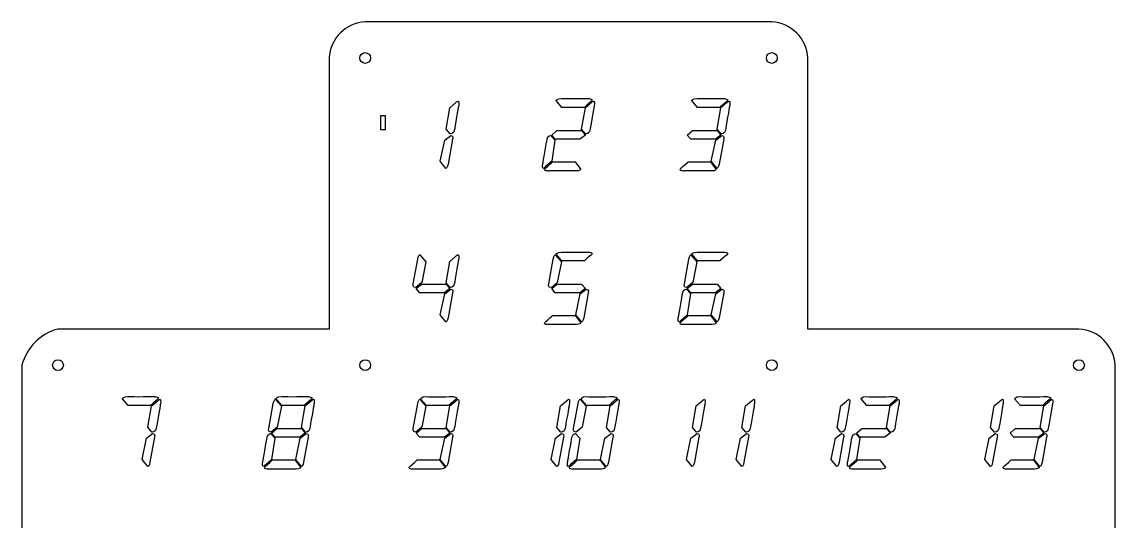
# Model space of a CAD drawing. Header units: millimetres. Extents: x 1990 to 2595, y 1357 to 1962.
# Drawn here: x 1990 to 2595, y 1686 to 1962 of the extents above; entities that cross this region are included whole.
import ezdxf

# ---------------------------------------------------------------- set-up
doc = ezdxf.new("R2010")
doc.units = ezdxf.units.MM

msp = doc.modelspace()

# ---------------------------------------------------------------- linework, layer by layer
at = {"color": 7, "linetype": 'Continuous', "lineweight": 25}
for p, q in [((2404.54, 1962.09), (2179.54, 1962.09)), ((2159.54, 1942.09), (2159.54, 1792.09)), ((2424.54, 1792.09), (2424.54, 1942.09)), ((2288.39, 1914.78), (2285.21, 1918.48)), ((2363.39, 1914.78), (2360.21, 1918.48)), ((2224.33, 1902.65), (2226.36, 1914.51)), ((2226.36, 1914.51), (2229.51, 1917.21)), ((2300.82, 1914.78), (2288.39, 1914.78)), ((2299.33, 1902.65), (2301.36, 1914.51)), ((2301.36, 1914.51), (2304.51, 1917.21)), ((2375.82, 1914.78), (2363.39, 1914.78)), ((2374.33, 1902.65), (2376.36, 1914.51)), ((2376.36, 1914.51), (2379.51, 1917.21)), ((2188.08, 1910.14), (2188.08, 1902.49)), ((2190.78, 1910.14), (2188.08, 1910.14)), ((2190.78, 1902.49), (2190.78, 1910.14)), ((2188.08, 1902.49), (2190.78, 1902.49)), ((2226.51, 1900.03), (2224.33, 1902.65)), ((2282.74, 1899.44), (2285.61, 1901.95)), ((2285.61, 1901.95), (2299.33, 1901.95)), ((2301.51, 1900.03), (2299.33, 1902.65)), ((2299.33, 1901.95), (2301.36, 1899.44)), ((2357.74, 1899.44), (2360.61, 1901.95)), ((2360.61, 1901.95), (2374.33, 1901.95)), ((2376.51, 1900.03), (2374.33, 1902.65)), ((2374.33, 1901.95), (2376.36, 1899.44)), ((2221.07, 1884.9), (2223.52, 1896.64)), ((2223.52, 1896.64), (2226.87, 1899.15)), ((2227.94, 1897.17), (2225.45, 1883.36)), ((2282.27, 1899.16), (2284.53, 1896.69)), ((2284.53, 1896.69), (2282.73, 1884.9)), ((2284.72, 1897.17), (2282.74, 1899.44)), ((2298.38, 1897.17), (2284.72, 1897.17)), ((2301.36, 1899.44), (2298.38, 1897.17)), ((2359.72, 1897.17), (2357.74, 1899.44)), ((2373.38, 1897.17), (2359.72, 1897.17)), ((2371.07, 1884.9), (2373.52, 1896.64)), ((2376.36, 1899.44), (2373.38, 1897.17)), ((2373.52, 1896.64), (2376.87, 1899.15)), ((2377.94, 1897.17), (2375.45, 1883.36)), ((2224.24, 1880.99), (2221.07, 1884.9)), ((2282.73, 1884.9), (2279.34, 1881.97)), ((2283.27, 1884.62), (2295.66, 1884.62)), ((2295.66, 1884.62), (2298.83, 1880.46)), ((2358.27, 1884.62), (2370.66, 1884.62)), ((2370.66, 1884.62), (2373.83, 1880.46)), ((2374.24, 1880.99), (2371.07, 1884.9)), ((2209.73, 1833.17), (2213.14, 1829.33)), ((2284.73, 1833.17), (2288.14, 1829.33)), ((2288.39, 1829.78), (2285.21, 1833.48)), ((2359.73, 1833.17), (2363.14, 1829.33)), ((2363.39, 1829.78), (2360.21, 1833.48)), ((2206.15, 1817), (2208.64, 1830.82)), ((2213.14, 1829.33), (2210.84, 1817.77)), ((2224.33, 1817.65), (2226.36, 1829.51)), ((2226.36, 1829.51), (2229.51, 1832.21)), ((2281.15, 1817), (2283.64, 1830.82)), ((2288.14, 1829.33), (2285.84, 1817.77)), ((2300.82, 1829.78), (2288.39, 1829.78)), ((2356.15, 1817), (2358.64, 1830.82)), ((2363.14, 1829.33), (2360.84, 1817.77)), ((2375.82, 1829.78), (2363.39, 1829.78)), ((2210.84, 1817.77), (2207.57, 1815.03)), ((2207.74, 1814.44), (2210.61, 1816.95)), ((2210.61, 1816.95), (2224.33, 1816.95)), ((2226.51, 1815.03), (2224.33, 1817.65)), ((2224.33, 1816.95), (2226.36, 1814.44)), ((2285.84, 1817.77), (2282.57, 1815.03)), ((2282.74, 1814.44), (2285.61, 1816.95)), ((2285.61, 1816.95), (2299.33, 1816.95)), ((2299.33, 1816.95), (2301.36, 1814.44)), ((2360.84, 1817.77), (2357.57, 1815.03)), ((2357.74, 1814.44), (2360.61, 1816.95)), ((2360.61, 1816.95), (2374.33, 1816.95)), ((2374.33, 1816.95), (2376.36, 1814.44)), ((2209.72, 1812.17), (2207.74, 1814.44)), ((2223.38, 1812.17), (2209.72, 1812.17)), ((2221.07, 1799.9), (2223.52, 1811.64)), ((2226.36, 1814.44), (2223.38, 1812.17)), ((2223.52, 1811.64), (2226.87, 1814.15)), ((2227.94, 1812.17), (2225.45, 1798.36)), ((2284.72, 1812.17), (2282.74, 1814.44)), ((2298.38, 1812.17), (2284.72, 1812.17)), ((2296.07, 1799.9), (2298.52, 1811.64)), ((2301.36, 1814.44), (2298.38, 1812.17)), ((2298.52, 1811.64), (2301.87, 1814.15)), ((2302.94, 1812.17), (2300.45, 1798.36)), ((2357.27, 1814.16), (2359.53, 1811.69)), ((2359.53, 1811.69), (2357.73, 1799.9)), ((2359.72, 1812.17), (2357.74, 1814.44)), ((2373.38, 1812.17), (2359.72, 1812.17)), ((2371.07, 1799.9), (2373.52, 1811.64)), ((2376.36, 1814.44), (2373.38, 1812.17)), ((2373.52, 1811.64), (2376.87, 1814.15)), ((2377.94, 1812.17), (2375.45, 1798.36)), ((2224.24, 1795.99), (2221.07, 1799.9)), ((2283.27, 1799.62), (2295.66, 1799.62)), ((2295.66, 1799.62), (2298.83, 1795.46)), ((2299.24, 1795.99), (2296.07, 1799.9)), ((2357.73, 1799.9), (2354.34, 1796.97)), ((2358.27, 1799.62), (2370.66, 1799.62)), ((2370.66, 1799.62), (2373.83, 1795.46)), ((2374.24, 1795.99), (2371.07, 1799.9)), ((2159.54, 1792.09), (2009.54, 1792.09)), ((2574.54, 1792.09), (2424.54, 1792.09)), ((1989.54, 1772.09), (1989.54, 1547.09)), ((2594.54, 1547.09), (2594.54, 1772.09)), ((2048.39, 1749.8), (2045.21, 1753.49)), ((2060.82, 1749.8), (2048.39, 1749.8)), ((2059.33, 1737.67), (2061.36, 1749.53)), ((2061.36, 1749.53), (2064.51, 1752.23)), ((2126.15, 1737.02), (2128.64, 1750.83)), ((2129.73, 1753.19), (2133.14, 1749.35)), ((2133.39, 1749.8), (2130.21, 1753.49)), ((2133.14, 1749.35), (2130.84, 1737.79)), ((2145.82, 1749.8), (2133.39, 1749.8)), ((2144.33, 1737.67), (2146.36, 1749.53)), ((2146.36, 1749.53), (2149.51, 1752.23)), ((2206.15, 1737.01), (2208.64, 1750.82)), ((2209.73, 1753.18), (2213.14, 1749.33)), ((2213.39, 1749.79), (2210.21, 1753.48)), ((2213.14, 1749.33), (2210.84, 1737.77)), ((2225.82, 1749.79), (2213.39, 1749.79)), ((2224.33, 1737.65), (2226.36, 1749.51)), ((2226.36, 1749.51), (2229.51, 1752.22)), ((2285.63, 1737.65), (2287.66, 1749.51)), ((2287.66, 1749.51), (2290.81, 1752.22)), ((2294.85, 1737.01), (2297.34, 1750.82)), ((2298.43, 1753.18), (2301.84, 1749.33)), ((2302.09, 1749.79), (2298.91, 1753.48)), ((2301.84, 1749.33), (2299.54, 1737.77)), ((2314.52, 1749.79), (2302.09, 1749.79)), ((2313.03, 1737.65), (2315.06, 1749.51)), ((2315.06, 1749.51), (2318.22, 1752.22)), ((2360.63, 1737.65), (2362.66, 1749.51)), ((2362.66, 1749.51), (2365.81, 1752.22)), ((2388.03, 1737.65), (2390.06, 1749.51)), ((2390.06, 1749.51), (2393.22, 1752.22)), ((2440.63, 1737.65), (2442.66, 1749.51)), ((2442.66, 1749.51), (2445.81, 1752.22)), ((2457.09, 1749.79), (2453.91, 1753.48)), ((2469.52, 1749.79), (2457.09, 1749.79)), ((2468.03, 1737.65), (2470.06, 1749.51)), ((2470.06, 1749.51), (2473.22, 1752.22)), ((2525.63, 1737.65), (2527.66, 1749.51)), ((2527.66, 1749.51), (2530.81, 1752.22)), ((2542.09, 1749.79), (2538.91, 1753.48)), ((2554.52, 1749.79), (2542.09, 1749.79)), ((2553.03, 1737.65), (2555.06, 1749.51)), ((2555.06, 1749.51), (2558.22, 1752.22)), ((2061.51, 1735.04), (2059.33, 1737.67)), ((2130.84, 1737.79), (2127.57, 1735.04)), ((2127.74, 1734.46), (2130.61, 1736.97)), ((2130.61, 1736.97), (2144.33, 1736.97)), ((2146.51, 1735.04), (2144.33, 1737.67)), ((2144.33, 1736.97), (2146.36, 1734.46)), ((2210.84, 1737.77), (2207.57, 1735.03)), ((2207.74, 1734.45), (2210.61, 1736.96)), ((2210.61, 1736.96), (2224.33, 1736.96)), ((2226.51, 1735.03), (2224.33, 1737.65)), ((2224.33, 1736.96), (2226.36, 1734.45)), ((2287.81, 1735.03), (2285.63, 1737.65)), ((2299.54, 1737.77), (2296.27, 1735.03)), ((2315.21, 1735.03), (2313.03, 1737.65)), ((2362.81, 1735.03), (2360.63, 1737.65)), ((2390.21, 1735.03), (2388.03, 1737.65)), ((2442.81, 1735.03), (2440.63, 1737.65)), ((2451.44, 1734.45), (2454.31, 1736.96)), ((2454.31, 1736.96), (2468.03, 1736.96)), ((2470.21, 1735.03), (2468.03, 1737.65)), ((2468.03, 1736.96), (2470.06, 1734.45)), ((2527.81, 1735.03), (2525.63, 1737.65)), ((2536.44, 1734.45), (2539.31, 1736.96)), ((2539.31, 1736.96), (2553.03, 1736.96)), ((2555.21, 1735.03), (2553.03, 1737.65)), ((2553.03, 1736.96), (2555.06, 1734.45)), ((2056.07, 1719.92), (2058.52, 1731.66)), ((2058.52, 1731.66), (2061.87, 1734.17)), ((2062.94, 1732.19), (2060.45, 1718.38)), ((2127.27, 1734.18), (2129.53, 1731.71)), ((2129.53, 1731.71), (2127.73, 1719.92)), ((2129.72, 1732.19), (2127.74, 1734.46)), ((2143.38, 1732.19), (2129.72, 1732.19)), ((2141.07, 1719.92), (2143.52, 1731.66)), ((2146.36, 1734.46), (2143.38, 1732.19)), ((2143.52, 1731.66), (2146.87, 1734.17)), ((2147.94, 1732.19), (2145.45, 1718.38)), ((2209.72, 1732.18), (2207.74, 1734.45)), ((2223.38, 1732.18), (2209.72, 1732.18)), ((2221.07, 1719.91), (2223.52, 1731.65)), ((2226.36, 1734.45), (2223.38, 1732.18)), ((2223.52, 1731.65), (2226.87, 1734.16)), ((2227.94, 1732.18), (2225.45, 1718.37)), ((2282.37, 1719.91), (2284.82, 1731.65)), ((2284.82, 1731.65), (2288.17, 1734.16)), ((2289.24, 1732.18), (2286.75, 1718.37)), ((2295.97, 1734.16), (2298.23, 1731.7)), ((2298.23, 1731.7), (2296.43, 1719.91)), ((2309.77, 1719.91), (2312.22, 1731.65)), ((2312.22, 1731.65), (2315.57, 1734.16)), ((2316.64, 1732.18), (2314.15, 1718.37)), ((2357.37, 1719.91), (2359.82, 1731.65)), ((2359.82, 1731.65), (2363.17, 1734.16)), ((2364.24, 1732.18), (2361.75, 1718.37)), ((2384.77, 1719.91), (2387.22, 1731.65)), ((2387.22, 1731.65), (2390.57, 1734.16)), ((2391.64, 1732.18), (2389.15, 1718.37)), ((2437.37, 1719.91), (2439.82, 1731.65)), ((2439.82, 1731.65), (2443.17, 1734.16)), ((2444.24, 1732.18), (2441.75, 1718.37)), ((2450.97, 1734.16), (2453.23, 1731.7)), ((2453.23, 1731.7), (2451.43, 1719.91)), ((2453.42, 1732.18), (2451.44, 1734.45)), ((2467.08, 1732.18), (2453.42, 1732.18)), ((2470.06, 1734.45), (2467.08, 1732.18)), ((2522.37, 1719.91), (2524.82, 1731.65)), ((2524.82, 1731.65), (2528.17, 1734.16)), ((2529.24, 1732.18), (2526.75, 1718.37)), ((2538.42, 1732.18), (2536.44, 1734.45)), ((2552.08, 1732.18), (2538.42, 1732.18)), ((2549.77, 1719.91), (2552.22, 1731.65)), ((2555.06, 1734.45), (2552.08, 1732.18)), ((2552.22, 1731.65), (2555.57, 1734.16)), ((2556.64, 1732.18), (2554.15, 1718.37)), ((2059.24, 1716.01), (2056.07, 1719.92)), ((2127.73, 1719.92), (2124.34, 1716.99)), ((2128.27, 1719.64), (2140.66, 1719.64)), ((2140.66, 1719.64), (2143.83, 1715.48)), ((2144.24, 1716.01), (2141.07, 1719.92)), ((2208.27, 1719.62), (2220.66, 1719.62)), ((2220.66, 1719.62), (2223.83, 1715.47)), ((2224.24, 1716), (2221.07, 1719.91)), ((2285.54, 1716), (2282.37, 1719.91)), ((2296.43, 1719.91), (2293.04, 1716.97)), ((2296.98, 1719.62), (2309.36, 1719.62)), ((2309.36, 1719.62), (2312.53, 1715.47)), ((2312.94, 1716), (2309.77, 1719.91)), ((2360.54, 1716), (2357.37, 1719.91)), ((2387.94, 1716), (2384.77, 1719.91)), ((2440.54, 1716), (2437.37, 1719.91)), ((2451.43, 1719.91), (2448.04, 1716.97)), ((2451.98, 1719.62), (2464.36, 1719.62)), ((2464.36, 1719.62), (2467.53, 1715.47)), ((2525.54, 1716), (2522.37, 1719.91)), ((2536.98, 1719.62), (2549.36, 1719.62)), ((2549.36, 1719.62), (2552.53, 1715.47)), ((2552.94, 1716), (2549.77, 1719.91))]:
    msp.add_line(p, q, dxfattribs=at)
for centre in [(2179.54, 1942.09), (2404.54, 1942.09), (2009.54, 1772.09), (2179.54, 1772.09), (2404.54, 1772.09), (2574.54, 1772.09)]:
    msp.add_circle(centre, 3, dxfattribs=at)
for centre, radius, start, end in [((2180.74, 1940.9), 21.23, 93.21834, 176.78166), ((2403.26, 1940.8), 21.33, 3.46002, 86.53999), ((2016.9, 1764.73), 28.33, 105.05256, 164.94744), ((2573.3, 1770.84), 21.28, 3.35714, 86.64286)]:
    msp.add_arc(centre, radius, start, end, dxfattribs=at)
for points in [[(2229.51, 1917.21), (2229.51, 1917.21), (2230.76, 1918.27), (2230.93, 1918.24)], [(2230.93, 1918.24), (2231.21, 1918.18), (2231.32, 1917.76), (2231.35, 1917.43)], [(2285.21, 1918.48), (2285.21, 1918.48), (2285.59, 1919.69), (2288.25, 1919.64)], [(2288.25, 1919.64), (2290.91, 1919.59), (2303.08, 1919.64), (2303.08, 1919.64)], [(2304.8, 1918.17), (2303.21, 1916.97), (2300.82, 1914.78), (2300.82, 1914.78)], [(2303.08, 1919.64), (2303.08, 1919.64), (2306.4, 1919.38), (2304.8, 1918.17)], [(2304.51, 1917.21), (2304.51, 1917.21), (2305.76, 1918.27), (2305.93, 1918.24)], [(2305.93, 1918.24), (2306.21, 1918.18), (2306.32, 1917.76), (2306.35, 1917.43)], [(2360.21, 1918.48), (2360.21, 1918.48), (2360.59, 1919.69), (2363.25, 1919.64)], [(2363.25, 1919.64), (2365.91, 1919.59), (2378.08, 1919.64), (2378.08, 1919.64)], [(2379.8, 1918.17), (2378.21, 1916.97), (2375.82, 1914.78), (2375.82, 1914.78)], [(2378.08, 1919.64), (2378.08, 1919.64), (2381.4, 1919.38), (2379.8, 1918.17)], [(2379.51, 1917.21), (2379.51, 1917.21), (2380.76, 1918.27), (2380.93, 1918.24)], [(2380.93, 1918.24), (2381.21, 1918.18), (2381.32, 1917.76), (2381.35, 1917.43)], [(2231.12, 1915.11), (2231.12, 1915.11), (2229.2, 1903.97), (2228.86, 1901.95)], [(2231.35, 1917.43), (2231.45, 1916.35), (2231.12, 1915.11), (2231.12, 1915.11)], [(2306.12, 1915.11), (2306.12, 1915.11), (2304.2, 1903.97), (2303.86, 1901.95)], [(2306.35, 1917.43), (2306.45, 1916.35), (2306.12, 1915.11), (2306.12, 1915.11)], [(2381.12, 1915.11), (2381.12, 1915.11), (2379.2, 1903.97), (2378.86, 1901.95)], [(2381.35, 1917.43), (2381.45, 1916.35), (2381.12, 1915.11), (2381.12, 1915.11)], [(2228.86, 1901.95), (2228.52, 1899.93), (2226.51, 1900.03), (2226.51, 1900.03)], [(2303.86, 1901.95), (2303.52, 1899.93), (2301.51, 1900.03), (2301.51, 1900.03)], [(2378.86, 1901.95), (2378.52, 1899.93), (2376.51, 1900.03), (2376.51, 1900.03)], [(2226.87, 1899.15), (2228.65, 1899.15), (2227.94, 1897.17), (2227.94, 1897.17)], [(2277.97, 1884.07), (2277.97, 1884.07), (2279.89, 1895.2), (2280.23, 1897.22)], [(2280.23, 1897.22), (2280.56, 1899.25), (2282.27, 1899.16), (2282.27, 1899.16)], [(2376.87, 1899.15), (2378.65, 1899.15), (2377.94, 1897.17), (2377.94, 1897.17)], [(2225.45, 1883.36), (2225.17, 1881.33), (2224.24, 1880.99), (2224.24, 1880.99)], [(2277.74, 1881.75), (2277.63, 1882.83), (2277.97, 1884.07), (2277.97, 1884.07)], [(2278.16, 1880.94), (2277.88, 1881), (2277.77, 1881.42), (2277.74, 1881.75)], [(2279.34, 1881.97), (2279.34, 1881.97), (2278.33, 1880.9), (2278.16, 1880.94)], [(2279.59, 1881.31), (2280.5, 1882.04), (2283.27, 1884.62), (2283.27, 1884.62)], [(2354.59, 1881.31), (2355.5, 1882.04), (2358.27, 1884.62), (2358.27, 1884.62)], [(2375.45, 1883.36), (2375.17, 1881.33), (2374.24, 1880.99), (2374.24, 1880.99)], [(2281.49, 1879.55), (2281.49, 1879.55), (2277.04, 1879.25), (2279.59, 1881.31)], [(2356.49, 1879.55), (2356.49, 1879.55), (2352.04, 1879.25), (2354.59, 1881.31)], [(2208.64, 1830.82), (2208.92, 1832.84), (2209.73, 1833.17), (2209.73, 1833.17)], [(2229.51, 1832.21), (2229.51, 1832.21), (2230.76, 1833.27), (2230.93, 1833.24)], [(2230.93, 1833.24), (2231.21, 1833.18), (2231.32, 1832.76), (2231.35, 1832.43)], [(2283.64, 1830.82), (2283.92, 1832.84), (2284.73, 1833.17), (2284.73, 1833.17)], [(2285.21, 1833.48), (2285.21, 1833.48), (2285.59, 1834.69), (2288.25, 1834.64)], [(2288.25, 1834.64), (2290.91, 1834.59), (2303.08, 1834.64), (2303.08, 1834.64)], [(2304.8, 1833.17), (2303.21, 1831.97), (2300.82, 1829.78), (2300.82, 1829.78)], [(2303.08, 1834.64), (2303.08, 1834.64), (2306.4, 1834.38), (2304.8, 1833.17)], [(2358.64, 1830.82), (2358.92, 1832.84), (2359.73, 1833.17), (2359.73, 1833.17)], [(2360.21, 1833.48), (2360.21, 1833.48), (2360.59, 1834.69), (2363.25, 1834.64)], [(2363.25, 1834.64), (2365.91, 1834.59), (2378.08, 1834.64), (2378.08, 1834.64)], [(2379.8, 1833.17), (2378.21, 1831.97), (2375.82, 1829.78), (2375.82, 1829.78)], [(2378.08, 1834.64), (2378.08, 1834.64), (2381.4, 1834.38), (2379.8, 1833.17)], [(2231.12, 1830.11), (2231.12, 1830.11), (2229.2, 1818.97), (2228.86, 1816.95)], [(2231.35, 1832.43), (2231.45, 1831.35), (2231.12, 1830.11), (2231.12, 1830.11)], [(2207.57, 1815.03), (2205.39, 1815.03), (2206.15, 1817), (2206.15, 1817)], [(2228.86, 1816.95), (2228.52, 1814.93), (2226.51, 1815.03), (2226.51, 1815.03)], [(2282.57, 1815.03), (2280.39, 1815.03), (2281.15, 1817), (2281.15, 1817)], [(2357.57, 1815.03), (2355.39, 1815.03), (2356.15, 1817), (2356.15, 1817)], [(2226.87, 1814.15), (2228.65, 1814.15), (2227.94, 1812.17), (2227.94, 1812.17)], [(2301.87, 1814.15), (2303.65, 1814.15), (2302.94, 1812.17), (2302.94, 1812.17)], [(2352.97, 1799.07), (2352.97, 1799.07), (2354.89, 1810.2), (2355.23, 1812.22)], [(2355.23, 1812.22), (2355.56, 1814.25), (2357.27, 1814.16), (2357.27, 1814.16)], [(2376.87, 1814.15), (2378.65, 1814.15), (2377.94, 1812.17), (2377.94, 1812.17)], [(2225.45, 1798.36), (2225.17, 1796.33), (2224.24, 1795.99), (2224.24, 1795.99)], [(2279.59, 1796.31), (2280.5, 1797.04), (2283.27, 1799.62), (2283.27, 1799.62)], [(2300.45, 1798.36), (2300.17, 1796.33), (2299.24, 1795.99), (2299.24, 1795.99)], [(2352.74, 1796.75), (2352.63, 1797.83), (2352.97, 1799.07), (2352.97, 1799.07)], [(2354.34, 1796.97), (2354.34, 1796.97), (2353.33, 1795.9), (2353.16, 1795.94)], [(2354.59, 1796.31), (2355.5, 1797.04), (2358.27, 1799.62), (2358.27, 1799.62)], [(2375.45, 1798.36), (2375.17, 1796.33), (2374.24, 1795.99), (2374.24, 1795.99)], [(2281.49, 1794.55), (2281.49, 1794.55), (2277.04, 1794.25), (2279.59, 1796.31)], [(2356.49, 1794.55), (2356.49, 1794.55), (2352.04, 1794.25), (2354.59, 1796.31)], [(2353.16, 1795.94), (2352.88, 1796), (2352.77, 1796.42), (2352.74, 1796.75)], [(2045.21, 1753.49), (2045.21, 1753.49), (2045.59, 1754.71), (2048.25, 1754.66)], [(2048.25, 1754.66), (2050.91, 1754.61), (2063.08, 1754.66), (2063.08, 1754.66)], [(2063.08, 1754.66), (2063.08, 1754.66), (2066.4, 1754.4), (2064.8, 1753.19)], [(2130.21, 1753.49), (2130.21, 1753.49), (2130.59, 1754.71), (2133.25, 1754.66)], [(2133.25, 1754.66), (2135.91, 1754.61), (2148.08, 1754.66), (2148.08, 1754.66)], [(2148.08, 1754.66), (2148.08, 1754.66), (2151.4, 1754.4), (2149.8, 1753.19)], [(2210.21, 1753.48), (2210.21, 1753.48), (2210.59, 1754.69), (2213.25, 1754.65)], [(2213.25, 1754.65), (2215.91, 1754.6), (2228.08, 1754.65), (2228.08, 1754.65)], [(2228.08, 1754.65), (2228.08, 1754.65), (2231.4, 1754.38), (2229.8, 1753.18)], [(2298.91, 1753.48), (2298.91, 1753.48), (2299.29, 1754.69), (2301.95, 1754.65)], [(2301.95, 1754.65), (2304.61, 1754.6), (2316.78, 1754.65), (2316.78, 1754.65)], [(2316.78, 1754.65), (2316.78, 1754.65), (2320.1, 1754.38), (2318.5, 1753.18)], [(2453.91, 1753.48), (2453.91, 1753.48), (2454.29, 1754.69), (2456.95, 1754.65)], [(2456.95, 1754.65), (2459.61, 1754.6), (2471.78, 1754.65), (2471.78, 1754.65)], [(2471.78, 1754.65), (2471.78, 1754.65), (2475.1, 1754.38), (2473.5, 1753.18)], [(2538.91, 1753.48), (2538.91, 1753.48), (2539.29, 1754.69), (2541.95, 1754.65)], [(2541.95, 1754.65), (2544.61, 1754.6), (2556.78, 1754.65), (2556.78, 1754.65)], [(2556.78, 1754.65), (2556.78, 1754.65), (2560.1, 1754.38), (2558.5, 1753.18)], [(2064.8, 1753.19), (2063.21, 1751.99), (2060.82, 1749.8), (2060.82, 1749.8)], [(2066.12, 1750.13), (2066.12, 1750.13), (2064.2, 1738.99), (2063.86, 1736.97)], [(2064.51, 1752.23), (2064.51, 1752.23), (2065.76, 1753.29), (2065.93, 1753.26)], [(2065.93, 1753.26), (2066.21, 1753.2), (2066.32, 1752.78), (2066.35, 1752.45)], [(2066.35, 1752.45), (2066.45, 1751.37), (2066.12, 1750.13), (2066.12, 1750.13)], [(2128.64, 1750.83), (2128.92, 1752.86), (2129.73, 1753.19), (2129.73, 1753.19)], [(2149.8, 1753.19), (2148.21, 1751.99), (2145.82, 1749.8), (2145.82, 1749.8)], [(2151.12, 1750.13), (2151.12, 1750.13), (2149.2, 1738.99), (2148.86, 1736.97)], [(2149.51, 1752.23), (2149.51, 1752.23), (2150.76, 1753.29), (2150.93, 1753.26)], [(2150.93, 1753.26), (2151.21, 1753.2), (2151.32, 1752.78), (2151.35, 1752.45)], [(2151.35, 1752.45), (2151.45, 1751.37), (2151.12, 1750.13), (2151.12, 1750.13)], [(2208.64, 1750.82), (2208.92, 1752.85), (2209.73, 1753.18), (2209.73, 1753.18)], [(2229.8, 1753.18), (2228.21, 1751.97), (2225.82, 1749.79), (2225.82, 1749.79)], [(2231.12, 1750.11), (2231.12, 1750.11), (2229.2, 1738.98), (2228.86, 1736.96)], [(2229.51, 1752.22), (2229.51, 1752.22), (2230.76, 1753.28), (2230.93, 1753.24)], [(2230.93, 1753.24), (2231.21, 1753.18), (2231.32, 1752.76), (2231.35, 1752.44)], [(2231.35, 1752.44), (2231.45, 1751.35), (2231.12, 1750.11), (2231.12, 1750.11)], [(2292.42, 1750.11), (2292.42, 1750.11), (2290.5, 1738.98), (2290.16, 1736.96)], [(2290.81, 1752.22), (2290.81, 1752.22), (2292.06, 1753.28), (2292.23, 1753.24)], [(2292.23, 1753.24), (2292.51, 1753.18), (2292.62, 1752.76), (2292.65, 1752.44)], [(2292.65, 1752.44), (2292.75, 1751.35), (2292.42, 1750.11), (2292.42, 1750.11)], [(2297.34, 1750.82), (2297.62, 1752.85), (2298.43, 1753.18), (2298.43, 1753.18)], [(2318.5, 1753.18), (2316.91, 1751.97), (2314.52, 1749.79), (2314.52, 1749.79)], [(2319.82, 1750.11), (2319.82, 1750.11), (2317.9, 1738.98), (2317.56, 1736.96)], [(2318.22, 1752.22), (2318.22, 1752.22), (2319.46, 1753.28), (2319.63, 1753.24)], [(2319.63, 1753.24), (2319.91, 1753.18), (2320.02, 1752.76), (2320.05, 1752.44)], [(2320.05, 1752.44), (2320.15, 1751.35), (2319.82, 1750.11), (2319.82, 1750.11)], [(2367.42, 1750.11), (2367.42, 1750.11), (2365.5, 1738.98), (2365.16, 1736.96)], [(2365.81, 1752.22), (2365.81, 1752.22), (2367.06, 1753.28), (2367.23, 1753.24)], [(2367.23, 1753.24), (2367.51, 1753.18), (2367.62, 1752.76), (2367.65, 1752.44)], [(2367.65, 1752.44), (2367.75, 1751.35), (2367.42, 1750.11), (2367.42, 1750.11)], [(2394.82, 1750.11), (2394.82, 1750.11), (2392.9, 1738.98), (2392.56, 1736.96)], [(2393.22, 1752.22), (2393.22, 1752.22), (2394.46, 1753.28), (2394.63, 1753.24)], [(2394.63, 1753.24), (2394.91, 1753.18), (2395.02, 1752.76), (2395.05, 1752.44)], [(2395.05, 1752.44), (2395.15, 1751.35), (2394.82, 1750.11), (2394.82, 1750.11)], [(2447.42, 1750.11), (2447.42, 1750.11), (2445.5, 1738.98), (2445.16, 1736.96)], [(2445.81, 1752.22), (2445.81, 1752.22), (2447.06, 1753.28), (2447.23, 1753.24)], [(2447.23, 1753.24), (2447.51, 1753.18), (2447.62, 1752.76), (2447.65, 1752.44)], [(2447.65, 1752.44), (2447.75, 1751.35), (2447.42, 1750.11), (2447.42, 1750.11)], [(2473.5, 1753.18), (2471.91, 1751.97), (2469.52, 1749.79), (2469.52, 1749.79)], [(2474.82, 1750.11), (2474.82, 1750.11), (2472.9, 1738.98), (2472.56, 1736.96)], [(2473.22, 1752.22), (2473.22, 1752.22), (2474.46, 1753.28), (2474.63, 1753.24)], [(2474.63, 1753.24), (2474.91, 1753.18), (2475.02, 1752.76), (2475.05, 1752.44)], [(2475.05, 1752.44), (2475.15, 1751.35), (2474.82, 1750.11), (2474.82, 1750.11)], [(2532.42, 1750.11), (2532.42, 1750.11), (2530.5, 1738.98), (2530.16, 1736.96)], [(2530.81, 1752.22), (2530.81, 1752.22), (2532.06, 1753.28), (2532.23, 1753.24)], [(2532.23, 1753.24), (2532.51, 1753.18), (2532.62, 1752.76), (2532.65, 1752.44)], [(2532.65, 1752.44), (2532.75, 1751.35), (2532.42, 1750.11), (2532.42, 1750.11)], [(2558.5, 1753.18), (2556.91, 1751.97), (2554.52, 1749.79), (2554.52, 1749.79)], [(2559.82, 1750.11), (2559.82, 1750.11), (2557.9, 1738.98), (2557.56, 1736.96)], [(2558.22, 1752.22), (2558.22, 1752.22), (2559.46, 1753.28), (2559.63, 1753.24)], [(2559.63, 1753.24), (2559.91, 1753.18), (2560.02, 1752.76), (2560.05, 1752.44)], [(2560.05, 1752.44), (2560.15, 1751.35), (2559.82, 1750.11), (2559.82, 1750.11)], [(2063.86, 1736.97), (2063.52, 1734.95), (2061.51, 1735.04), (2061.51, 1735.04)], [(2127.57, 1735.04), (2125.39, 1735.04), (2126.15, 1737.02), (2126.15, 1737.02)], [(2148.86, 1736.97), (2148.52, 1734.95), (2146.51, 1735.04), (2146.51, 1735.04)], [(2207.57, 1735.03), (2205.39, 1735.03), (2206.15, 1737.01), (2206.15, 1737.01)], [(2228.86, 1736.96), (2228.52, 1734.93), (2226.51, 1735.03), (2226.51, 1735.03)], [(2290.16, 1736.96), (2289.82, 1734.93), (2287.81, 1735.03), (2287.81, 1735.03)], [(2296.27, 1735.03), (2294.09, 1735.03), (2294.85, 1737.01), (2294.85, 1737.01)], [(2317.56, 1736.96), (2317.23, 1734.93), (2315.21, 1735.03), (2315.21, 1735.03)], [(2365.16, 1736.96), (2364.82, 1734.93), (2362.81, 1735.03), (2362.81, 1735.03)], [(2392.56, 1736.96), (2392.23, 1734.93), (2390.21, 1735.03), (2390.21, 1735.03)], [(2445.16, 1736.96), (2444.82, 1734.93), (2442.81, 1735.03), (2442.81, 1735.03)], [(2472.56, 1736.96), (2472.23, 1734.93), (2470.21, 1735.03), (2470.21, 1735.03)], [(2530.16, 1736.96), (2529.82, 1734.93), (2527.81, 1735.03), (2527.81, 1735.03)], [(2557.56, 1736.96), (2557.23, 1734.93), (2555.21, 1735.03), (2555.21, 1735.03)], [(2061.87, 1734.17), (2063.65, 1734.17), (2062.94, 1732.19), (2062.94, 1732.19)], [(2122.97, 1719.09), (2122.97, 1719.09), (2124.89, 1730.22), (2125.23, 1732.24)], [(2125.23, 1732.24), (2125.56, 1734.27), (2127.27, 1734.18), (2127.27, 1734.18)], [(2146.87, 1734.17), (2148.65, 1734.17), (2147.94, 1732.19), (2147.94, 1732.19)], [(2226.87, 1734.16), (2228.65, 1734.16), (2227.94, 1732.18), (2227.94, 1732.18)], [(2288.17, 1734.16), (2289.95, 1734.16), (2289.24, 1732.18), (2289.24, 1732.18)], [(2291.67, 1719.08), (2291.67, 1719.08), (2293.59, 1730.21), (2293.93, 1732.23)], [(2293.93, 1732.23), (2294.26, 1734.25), (2295.97, 1734.16), (2295.97, 1734.16)], [(2315.57, 1734.16), (2317.35, 1734.16), (2316.64, 1732.18), (2316.64, 1732.18)], [(2363.17, 1734.16), (2364.95, 1734.16), (2364.24, 1732.18), (2364.24, 1732.18)], [(2390.57, 1734.16), (2392.35, 1734.16), (2391.64, 1732.18), (2391.64, 1732.18)], [(2443.17, 1734.16), (2444.95, 1734.16), (2444.24, 1732.18), (2444.24, 1732.18)], [(2446.67, 1719.08), (2446.67, 1719.08), (2448.59, 1730.21), (2448.93, 1732.23)], [(2448.93, 1732.23), (2449.26, 1734.25), (2450.97, 1734.16), (2450.97, 1734.16)], [(2528.17, 1734.16), (2529.95, 1734.16), (2529.24, 1732.18), (2529.24, 1732.18)], [(2555.57, 1734.16), (2557.35, 1734.16), (2556.64, 1732.18), (2556.64, 1732.18)], [(2060.45, 1718.38), (2060.17, 1716.35), (2059.24, 1716.01), (2059.24, 1716.01)], [(2122.74, 1716.77), (2122.63, 1717.85), (2122.97, 1719.09), (2122.97, 1719.09)], [(2124.59, 1716.33), (2125.5, 1717.06), (2128.27, 1719.64), (2128.27, 1719.64)], [(2145.45, 1718.38), (2145.17, 1716.35), (2144.24, 1716.01), (2144.24, 1716.01)], [(2204.59, 1716.31), (2205.5, 1717.05), (2208.27, 1719.62), (2208.27, 1719.62)], [(2225.45, 1718.37), (2225.17, 1716.34), (2224.24, 1716), (2224.24, 1716)], [(2286.75, 1718.37), (2286.47, 1716.34), (2285.54, 1716), (2285.54, 1716)], [(2291.44, 1716.75), (2291.34, 1717.83), (2291.67, 1719.08), (2291.67, 1719.08)], [(2293.29, 1716.31), (2294.2, 1717.05), (2296.98, 1719.62), (2296.98, 1719.62)], [(2314.15, 1718.37), (2313.87, 1716.34), (2312.94, 1716), (2312.94, 1716)], [(2361.75, 1718.37), (2361.47, 1716.34), (2360.54, 1716), (2360.54, 1716)], [(2389.15, 1718.37), (2388.87, 1716.34), (2387.94, 1716), (2387.94, 1716)], [(2441.75, 1718.37), (2441.47, 1716.34), (2440.54, 1716), (2440.54, 1716)], [(2446.44, 1716.75), (2446.34, 1717.83), (2446.67, 1719.08), (2446.67, 1719.08)], [(2448.29, 1716.31), (2449.2, 1717.05), (2451.98, 1719.62), (2451.98, 1719.62)], [(2526.75, 1718.37), (2526.47, 1716.34), (2525.54, 1716), (2525.54, 1716)], [(2533.29, 1716.31), (2534.2, 1717.05), (2536.98, 1719.62), (2536.98, 1719.62)], [(2554.15, 1718.37), (2553.87, 1716.34), (2552.94, 1716), (2552.94, 1716)], [(2126.49, 1714.57), (2126.49, 1714.57), (2122.04, 1714.27), (2124.59, 1716.33)], [(2123.16, 1715.96), (2122.88, 1716.02), (2122.77, 1716.44), (2122.74, 1716.77)], [(2124.34, 1716.99), (2124.34, 1716.99), (2123.33, 1715.92), (2123.16, 1715.96)], [(2206.49, 1714.55), (2206.49, 1714.55), (2202.04, 1714.26), (2204.59, 1716.31)], [(2295.19, 1714.55), (2295.19, 1714.55), (2290.74, 1714.26), (2293.29, 1716.31)], [(2291.86, 1715.94), (2291.58, 1716), (2291.47, 1716.43), (2291.44, 1716.75)], [(2293.04, 1716.97), (2293.04, 1716.97), (2292.03, 1715.91), (2291.86, 1715.94)], [(2450.19, 1714.55), (2450.19, 1714.55), (2445.74, 1714.26), (2448.29, 1716.31)], [(2446.86, 1715.94), (2446.58, 1716), (2446.47, 1716.43), (2446.44, 1716.75)], [(2448.04, 1716.97), (2448.04, 1716.97), (2447.03, 1715.91), (2446.86, 1715.94)], [(2535.19, 1714.55), (2535.19, 1714.55), (2530.74, 1714.26), (2533.29, 1716.31)]]:
    msp.add_open_spline(points, degree=3, dxfattribs=at)
for points in [[(2298.83, 1880.46), (2298.83, 1880.46), (2298.3, 1879.55), (2294.53, 1879.55), (2281.49, 1879.55), (2281.49, 1879.55)], [(2373.83, 1880.46), (2373.83, 1880.46), (2373.3, 1879.55), (2369.53, 1879.55), (2356.49, 1879.55), (2356.49, 1879.55)], [(2298.83, 1795.46), (2298.83, 1795.46), (2298.3, 1794.55), (2294.53, 1794.55), (2281.49, 1794.55), (2281.49, 1794.55)], [(2373.83, 1795.46), (2373.83, 1795.46), (2373.3, 1794.55), (2369.53, 1794.55), (2356.49, 1794.55), (2356.49, 1794.55)], [(2143.83, 1715.48), (2143.83, 1715.48), (2143.3, 1714.57), (2139.53, 1714.57), (2126.49, 1714.57), (2126.49, 1714.57)], [(2223.83, 1715.47), (2223.83, 1715.47), (2223.3, 1714.55), (2219.53, 1714.55), (2206.49, 1714.55), (2206.49, 1714.55)], [(2312.53, 1715.47), (2312.53, 1715.47), (2312, 1714.55), (2308.23, 1714.55), (2295.19, 1714.55), (2295.19, 1714.55)], [(2467.53, 1715.47), (2467.53, 1715.47), (2467, 1714.55), (2463.23, 1714.55), (2450.19, 1714.55), (2450.19, 1714.55)], [(2552.53, 1715.47), (2552.53, 1715.47), (2552, 1714.55), (2548.23, 1714.55), (2535.19, 1714.55), (2535.19, 1714.55)]]:
    msp.add_open_spline(points, degree=3, knots=[0, 0, 0, 0, 0.5, 0.5, 1, 1, 1, 1], dxfattribs=at)

doc.saveas('drawing.dxf')
